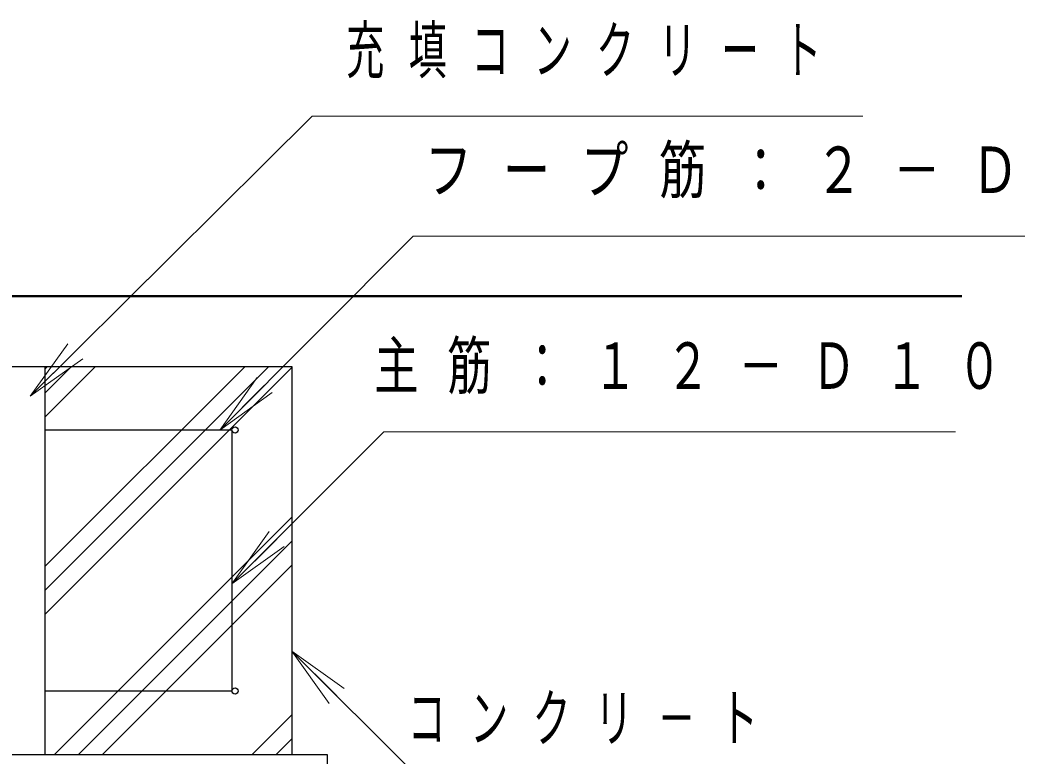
# Model space of a CAD drawing. Units: millimetres on the paper. Extents: x -365 to 10, y -38 to 257.
# Drawn here: x -94.26 to -47.14, y 96.24 to 131.02 of the extents above; entities that cross this region are included whole.
import ezdxf

# ---------------------------------------------------------------- set-up
doc = ezdxf.new("R2010")
doc.units = ezdxf.units.MM
doc.layers.add('LY_1', color=7, linetype='Continuous', lineweight=25)
doc.styles.add('ＭＳ ゴシック', font='')
doc.styles.get('ＭＳ ゴシック').set_extended_font_data('MS Gothic')

msp = doc.modelspace()

# ---------------------------------------------------------------- linework, layer by layer
at = {"layer": 'LY_1', "lineweight": 50}
msp.add_line((-94.749, 117.978), (-49.749, 117.978), dxfattribs=at)
at = {"layer": 'LY_1', "lineweight": 13}
for p, q in [((-93.78, 113.245), (-92.005, 115.714)), ((-93.78, 113.245), (-91.652, 115.36)), ((-91.3, 115.005), (-93.78, 113.245)), ((-93.083, 114.524), (-92.962, 114.645)), ((-93.083, 113.393), (-91.83, 114.645)), ((-93.083, 112.261), (-90.699, 114.645)), ((-93.083, 105.19), (-83.628, 114.645)), ((-93.083, 104.059), (-82.497, 114.645)), ((-93.083, 102.927), (-81.416, 114.594)), ((-84.822, 111.645), (-83.058, 114.122)), ((-84.822, 111.645), (-82.704, 113.769)), ((-82.35, 113.416), (-84.822, 111.645)), ((-92.628, 96.311), (-81.416, 107.523)), ((-84.249, 104.375), (-82.482, 106.85)), ((-91.496, 96.311), (-81.416, 106.392)), ((-84.249, 104.375), (-82.128, 106.496)), ((-81.774, 106.142), (-84.249, 104.375)), ((-90.365, 96.311), (-81.416, 105.26)), ((-79.645, 98.727), (-81.416, 101.2)), ((-81.416, 101.2), (-78.939, 99.435)), ((-81.416, 101.2), (-79.292, 99.081)), ((-83.294, 96.311), (-81.416, 98.189)), ((-82.162, 96.311), (-81.416, 97.058))]:
    msp.add_line(p, q, dxfattribs=at)
at = {"layer": 'LY_1'}
for p, q in [((-94.749, 114.645), (-81.416, 114.645)), ((-93.083, 114.645), (-93.083, 96.311)), ((-81.416, 114.645), (-81.416, 96.311)), ((-84.249, 111.645), (-93.083, 111.645)), ((-84.249, 111.645), (-84.249, 99.311)), ((-84.249, 99.311), (-93.083, 99.311)), ((-119.749, 96.311), (-79.75, 96.311)), ((-79.749, 96.311), (-79.749, 91.311))]:
    msp.add_line(p, q, dxfattribs=at)
at = {"layer": 'LY_1', "lineweight": 13}
for points in [[(-93.78, 113.245), (-80.459, 126.483), (-54.425, 126.483)], [(-84.822, 111.645), (-75.676, 120.814), (-44.621, 120.814)], [(-84.249, 104.375), (-77.061, 111.563), (-50.053, 111.563)], [(-81.416, 101.2), (-75.525, 95.324), (-57.525, 95.324)]]:
    msp.add_lwpolyline(points, dxfattribs=at)
at = {"layer": 'LY_1'}
for centre in [(-84.099, 111.645), (-84.099, 99.311)]:
    msp.add_circle(centre, 0.15, dxfattribs=at)

# ---------------------------------------------------------------- texts
at = {"layer": 'LY_1', "char_height": 2.199, "attachment_point": 4, "style": 'ＭＳ ゴシック'}
for s, insert in [('\\T1.64;\\W0.6;充填コンクリート', (-78.842, 129.483)), ('\\T1.64;\\W0.75;フープ筋：２－Ｄ１０', (-75.136, 123.814)), ('\\T1.64;\\W0.7;主筋：１２－Ｄ１０', (-77.517, 114.563)), ('\\T1.64;\\W0.6;コンクリ－ト', (-75.942, 97.974))]:
    msp.add_mtext(s, dxfattribs=dict(at, insert=insert))

doc.saveas('drawing.dxf')
